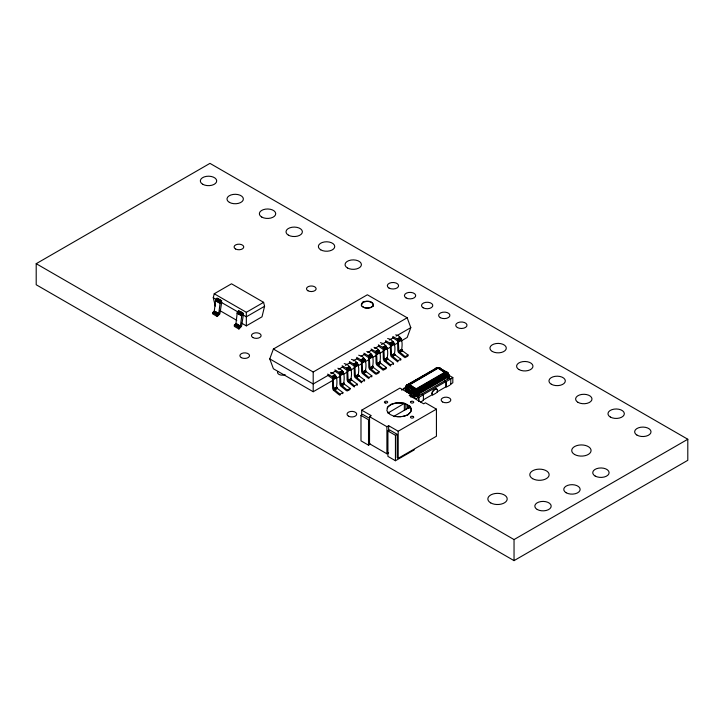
<?xml version="1.0" encoding="UTF-8"?>
<svg xmlns="http://www.w3.org/2000/svg" width="724" height="724" viewBox="0 0 724 724"><rect width="100%" height="100%" fill="white"/><g stroke="black" fill="none" stroke-linecap="round" stroke-linejoin="round"><path stroke-width="1.09" d="M407.169 317.764L367.358 294.777L273.391 349.031L269.762 358.896L273.391 368.76L313.202 391.738L313.202 372.009L407.169 317.764L410.798 327.628L407.169 337.493L401.295 340.886M420.671 402.001L423.404 400.417L423.404 394.734L418.843 397.367L416.327 396.336L416.327 388.707C413.476 388.336 409.576 382.2 406.626 385.394L407.531 384.607M437.54 367.729L437.993 368.073C436.409 367.511 439.939 367.91 437.54 368.181L408.969 384.96L416.617 389.078L445.351 372.453L438.192 368.091L409.06 385.068L407.232 386.77L406.309 389.005L406.264 391.467L413.92 395.883L416.327 396.336M406.68 391.747L407.232 387.539L409.576 384.806C399.449 385.756 410.725 394.996 416.327 394.417L416.879 396.227L418.734 395.802L447.64 379.159C450.609 377.503 448.346 370.435 444.744 372.299L415.875 389.005L413.748 392.019L413.431 395.648M450.536 384.154L452.817 382.833L452.817 377.566L450.536 378.887L448.799 377.883C449.432 375.376 448.075 371.113 444.744 372.299C442.482 372.109 436.853 365.041 435.133 369.575L435.613 369.34M450.771 384.625L450.771 378.933L448.799 377.801L448.835 375.647L447.64 377.322L419.223 393.72L416.97 394.381L416.879 396.227L416.327 388.707L414.381 391.63L413.92 395.883M423.169 399.947L432.291 394.68C429.884 390.824 439.531 385.277 437.088 392.517M436.174 393.051L432.527 395.15C430.644 392.734 435.251 387.467 437.088 389.648M436.291 368.063L407.232 384.833L405.929 387.078L406.426 385.802L405.874 386.426L405.531 388.526M405.684 388.888L406.825 386.308L409.576 384.806L407.63 384.634L406.825 385.53M406.264 391.467L405.684 390.806L405.684 387.421L406.626 385.322M411.35 409.512L411.232 410.988L411.151 408.372L409.829 406.227L404.11 403.187L396.372 402.734L391.105 404.245L387.675 407.006L386.842 410.698L390.037 414.463L394.942 416.671M221.743 302.044L219.852 313.881L217.236 316.497L212.675 313.863L212.675 312.542L214.304 311.139L215.544 300.433L217.182 298.098M212.675 312.542L217.236 315.175L218.657 314.225L220.105 303.066L221.743 300.722M243.409 314.551L241.517 326.388L238.902 328.995L234.341 326.37L234.341 325.049L235.97 323.646L237.21 312.94L238.848 310.605M234.341 325.049L238.902 327.682L240.323 326.732L241.771 315.574L243.409 313.23M339.846 395.349L339.99 394.254L342.886 392.58L337.248 388.399L336.542 387.05C337.275 381.43 337.791 373.883 330.578 372.426M342.742 393.675L342.886 392.58M347.086 391.168L347.23 390.073L350.126 388.408L344.488 384.227L343.782 382.869C344.515 377.258 345.031 369.711 337.818 368.245M350.126 388.408L349.982 389.494L348.054 390.607M344.208 363.575C351.819 365.023 352.181 372.507 351.022 378.688L351.728 380.046L357.366 384.227L354.47 385.892L354.326 386.987L347.701 381.62L347.113 379.964L346.95 370.272L342.135 366.905M357.222 385.313L357.366 384.227M351.448 359.394C359.059 360.842 359.421 368.326 358.262 374.507L358.968 375.865L364.606 380.046L361.71 381.72L361.566 382.806L354.941 377.439L354.353 375.783L354.19 366.091L349.375 362.724M364.462 381.132L364.606 380.046M368.806 378.625L368.95 377.539L371.846 375.865L366.208 371.683L365.502 370.326C366.661 364.145 366.299 356.661 358.688 355.213M371.702 376.951L371.846 375.865M376.046 374.444L376.19 373.358L379.086 371.683L373.448 367.502L372.742 366.145C373.475 360.534 373.991 352.986 366.778 351.529M379.086 371.683L378.942 372.779L377.014 373.892M374.018 347.348C381.231 348.805 380.715 356.353 379.982 361.964L380.688 363.321L386.326 367.502L383.43 369.177L383.286 370.263L376.661 364.896L376.073 363.24L375.91 353.556L371.095 350.181M386.326 367.502L386.182 368.597L384.254 369.711M380.408 342.669C388.019 344.126 388.381 351.611 387.222 357.792L387.928 359.14L393.566 363.321L390.67 364.996L390.526 366.091L383.901 360.715L383.313 359.059L383.15 349.375L378.335 346.009M393.422 364.416L393.566 363.321M387.648 338.488C395.259 339.945 395.621 347.429 394.462 353.611L395.168 354.959L400.806 359.14L397.91 360.814L397.766 361.909L391.141 356.543L390.553 354.887L390.39 345.194L385.575 341.828M400.662 360.235L400.806 359.14M405.006 357.728L405.15 356.633L408.046 354.968L402.408 350.787L401.702 349.43C402.435 343.819 402.951 336.271 395.738 334.805M408.046 354.968L407.902 356.054L405.974 357.167M405.684 390.806L405.684 387.421M405.73 386.77L405.531 387.63M447.604 373.475L448.59 374.399L448.789 376.018M215.318 306.143L213.263 297.718L214.232 293.772L231.508 283.799L263.608 302.333L264.577 306.279L262.007 316.813L246.332 325.863L241.563 323.112M419.223 395.557L418.671 391.44L416.327 388.707L415.685 396.309M405.684 389.259L403.494 388.507L406.236 386.924M448.789 377.856L448.789 375.276M373.385 305.284C373.43 301.211 367.81 300.677 364.806 301.492C360.715 300.46 361.855 308.686 361.33 304.958M361.33 304.677C363.204 300.306 371.512 300.306 373.385 304.677M373.195 305.881L372.842 306.46L373.385 304.958M394.942 416.336C400.598 417.323 408.68 416.68 411.232 410.653M435.242 369.122L436.898 367.901L440.038 368.199L440.853 369.575L440.373 369.34M436.862 368.226C437.776 367.484 438.871 368.009 440.337 368.435M436.291 368.027L437.993 368.407L438.445 367.729M418.734 395.802L418.273 391.63L416.327 388.707L415.305 391.901L415.06 396.218M405.847 409.757L405.847 403.739C399.558 401.947 390.236 402.96 387.087 408.092M402.725 416.427L407.757 415.006L410.798 411.766M405.73 386.906L406.716 385.983M406.997 385.032L406.716 386.046L407.531 386.969L414.626 391.041L417.639 391.177L446.789 374.462L447.604 373.539L447.323 372.525M418.191 395.992L417.829 391.793L416.327 388.707L414.825 391.793L414.472 396.082M438.192 368.091L439.115 368.226M361.873 306.125C364.715 308.867 370 308.867 372.842 306.125M437.251 367.72L437.993 368.407L439.694 368.027M436.898 367.801L436.491 368.082L437.794 367.846M369.91 307.818L372.308 306.659M407.874 384.462L407.169 385.449L407.63 386.263L414.915 390.471L416.707 390.716L447.115 373.159L446.69 372.127L444.744 372.299L447.088 375.032L447.64 379.159M408.264 384.417L407.721 385.177L408.264 385.928L415.232 389.937L417.169 390.028L446.056 373.421L446.599 372.67L446.056 371.91M408.68 384.453L408.68 385.485L415.585 389.458L416.906 389.521L445.64 372.978L445.64 371.946M36.2 263.69L209.96 163.371L687.8 439.251L687.8 460.31L514.04 560.629L36.2 284.749L36.2 263.69L514.04 539.57L687.8 439.251M214.232 293.772L246.332 312.306L263.608 302.333M264.577 306.279L246.332 316.813L242.44 314.569M328.814 374.96L313.202 383.973L269.762 358.896M330.768 373.828L335.646 371.014M338.579 369.321L343.457 366.507M345.411 365.376L350.289 362.561M353.212 360.869L357.122 358.615M361.023 356.362L364.932 354.108M367.855 352.416L371.756 350.163M374.688 348.47L379.566 345.656M381.521 344.534L386.399 341.71M389.331 340.027L393.232 337.773M396.155 336.081L410.798 327.628M327.682 374.1L331.936 376.589L334.832 374.914M334.922 369.919L339.176 372.408L342.072 370.733M342.162 365.738L346.416 368.226L349.312 366.552M349.402 361.557L353.656 364.045L356.552 362.371M356.642 357.375L360.896 359.864L363.792 358.19M363.882 353.203L368.136 355.683L371.032 354.009M371.122 349.022L375.376 351.502L378.272 349.837M378.362 344.841L382.616 347.321L385.512 345.656M385.602 340.66L389.856 343.149L392.752 341.475M392.842 336.479L397.096 338.968L399.992 337.293M331.936 376.589L335.176 375.222M339.176 372.408L342.416 371.041M346.416 368.226L349.656 366.86M353.656 364.045L356.896 362.679M360.896 359.864L364.136 358.498M368.136 355.683L371.376 354.317M375.376 351.502L378.616 350.135M382.616 347.321L385.856 345.963M389.856 343.149L393.096 341.782M397.096 338.968L400.336 337.601M332.28 376.887L332.606 377.249L335.502 375.584M339.52 372.715L339.846 373.077L342.742 371.403M346.76 368.534L347.086 368.896L349.982 367.222M354 364.353L354.326 364.715L357.222 363.041M361.24 360.172L361.566 360.534L364.462 358.86M368.48 355.991L368.806 356.353L371.702 354.679M375.72 351.81L376.046 352.172L378.942 350.497M382.96 347.629L383.286 347.991L386.182 346.325M390.2 343.447L390.526 343.81L393.422 342.144M397.44 339.275L397.766 339.637L400.662 337.963M332.606 377.249L332.895 377.656L335.791 375.991M339.846 373.077L340.135 373.475L343.031 371.81M347.086 368.896L347.375 369.303L350.271 367.629M354.326 364.715L354.615 365.122L357.511 363.448M361.566 360.534L361.855 360.941L364.751 359.267M368.806 356.353L369.095 356.76L371.991 355.086M376.046 352.172L376.335 352.579L379.231 350.905M383.286 347.991L383.575 348.398L386.471 346.724M390.526 343.81L390.815 344.217L393.711 342.552M397.766 339.637L398.055 340.036L400.951 338.37M339.99 394.254L333.683 388.924L333.149 378.1L336.045 376.426M347.23 390.073L340.923 384.743L340.389 373.919L343.285 372.245M354.47 385.892L348.163 380.562L347.629 369.738L350.525 368.063M361.71 381.72L355.403 376.38L354.869 365.557L357.765 363.882M368.95 377.539L362.643 372.208L362.109 361.376L365.005 359.701M376.19 373.358L369.883 368.027L369.349 357.194L372.245 355.529M383.43 369.177L377.123 363.846L376.589 353.013L379.485 351.348M390.67 364.996L384.363 359.665L383.829 348.841L386.725 347.167M397.91 360.814L391.603 355.484L391.069 344.66L393.965 342.986M405.15 356.633L398.843 351.303L398.309 340.479L401.205 338.805M333.357 378.552L336.253 376.878M340.597 374.371L343.493 372.706M347.837 370.19L350.733 368.525M355.077 366.018L357.973 364.344M362.317 361.837L365.213 360.163M369.557 357.656L372.453 355.982M376.797 353.475L379.693 351.801M384.037 349.294L386.933 347.62M391.277 345.113L394.173 343.438M398.517 340.932L401.413 339.266M333.511 379.014L336.407 377.34M340.751 374.833L343.647 373.168M347.991 370.652L350.887 368.987M355.231 366.48L358.127 364.806M362.471 362.299L365.367 360.624M369.711 358.118L372.607 356.443M376.951 353.936L379.847 352.262M384.191 349.755L387.087 348.081M391.431 345.574L394.327 343.9M398.671 341.393L401.567 339.728M333.601 379.466L336.497 377.792M340.841 375.285L343.737 373.62M348.081 371.104L350.977 369.439M355.321 366.932L358.217 365.258M362.561 362.751L365.457 361.077M369.801 358.57L372.697 356.896M377.041 354.389L379.937 352.715M384.281 350.208L387.177 348.534M391.521 346.027L394.417 344.353M398.761 341.846L401.657 340.18M313.202 391.738L332.778 380.435M336.696 378.181L339.628 376.48M343.547 374.227L347.457 371.964M350.398 370.263L354.308 368.009M358.226 365.747L361.158 364.054M365.077 361.792L368.996 359.529M372.905 357.267L375.847 355.575M379.756 353.312L383.675 351.049M386.607 349.357L390.526 347.095M394.444 344.841L397.376 343.14M333.646 388.716L336.542 387.05M340.886 384.544L343.782 382.869M348.126 380.362L351.022 378.688M355.366 376.181L358.262 374.507M362.606 372L365.502 370.326M369.846 367.819L372.742 366.145M377.086 363.638L379.982 361.964M384.326 359.457L387.222 357.792M391.566 355.276L394.462 353.611M398.806 351.104L401.702 349.43M333.683 388.924L336.579 387.25M340.923 384.743L343.819 383.068M348.163 380.562L351.059 378.896M355.403 376.38L358.299 374.715M362.643 372.208L365.539 370.534M369.883 368.027L372.779 366.353M377.123 363.846L380.019 362.172M384.363 359.665L387.259 357.991M391.603 355.484L394.499 353.81M398.843 351.303L401.739 349.629M333.746 389.132L336.642 387.467M340.986 384.951L343.882 383.286M348.226 380.779L351.122 379.104M355.466 376.598L358.362 374.923M362.706 372.417L365.602 370.742M369.946 368.235L372.842 366.561M377.186 364.054L380.082 362.38M384.426 359.873L387.322 358.199M391.666 355.692L394.562 354.027M398.906 351.511L401.802 349.846M333.836 389.34L336.732 387.675M341.076 385.168L343.972 383.494M348.316 380.987L351.212 379.313M355.556 376.806L358.452 375.132M362.796 372.625L365.692 370.95M370.036 368.444L372.932 366.769M377.276 364.262L380.172 362.588M384.516 360.081L387.412 358.416M391.756 355.9L394.652 354.235M398.996 351.728L401.892 350.054M333.936 389.548L336.832 387.874M341.176 385.367L344.072 383.693M348.416 381.186L351.312 379.512M355.656 377.005L358.552 375.34M362.896 372.824L365.792 371.159M370.136 368.652L373.032 366.978M377.376 364.471L380.272 362.796M384.616 360.29L387.512 358.615M391.856 356.108L394.752 354.434M399.096 351.927L401.992 350.253M334.063 389.738L336.959 388.073M341.303 385.557L344.199 383.892M348.543 381.385L351.439 379.711M355.783 377.204L358.679 375.53M363.023 373.023L365.919 371.349M370.263 368.842L373.159 367.168M377.503 364.661L380.399 362.986M384.743 360.48L387.639 358.805M391.983 356.298L394.879 354.633M399.223 352.117L402.119 350.452M334.207 389.919L337.103 388.245M341.447 385.738L344.343 384.064M348.687 381.557L351.583 379.883M355.927 377.376L358.823 375.702M363.167 373.195L366.063 371.53M370.407 369.014L373.303 367.349M377.647 364.842L380.543 363.167M384.887 360.661L387.783 358.986M392.127 356.479L395.023 354.805M399.367 352.298L402.263 350.624M334.352 390.073L337.248 388.399M341.592 385.892L344.488 384.227M348.832 381.711L351.728 380.046M356.072 377.539L358.968 375.865M363.312 373.358L366.208 371.683M370.552 369.177L373.448 367.502M377.792 364.996L380.688 363.321M385.032 360.814L387.928 359.14M392.272 356.633L395.168 354.959M399.512 352.452L402.408 350.787M361.71 414.671L361.71 410.155L399.938 388.082L410.942 394.435L410.942 397.195M407.947 384.598L437.703 367.711M407.775 384.978L437.604 367.873M401.503 390.073L403.784 388.761M370.462 444.065L368.516 445.179L360.986 440.835L360.986 415.422L362.724 414.418L369.312 418.219M388.643 452.79L386.906 453.794L369.53 443.758L369.53 416.671L371.267 415.676L361.71 410.155M410.942 394.435L409.205 395.44L423.685 403.802L425.422 402.797L436.427 409.151L436.427 436.237L398.2 458.31L397.186 457.722L397.186 434.319L389.657 429.966L387.919 430.97L387.919 456.382L395.449 460.736L414.273 449.866M404.11 403.521L387.983 413.042L387.865 412.562L388.815 413.567M423.169 394.68L445.975 381.521L445.975 386.788L436.853 392.046M445.975 381.521L444.835 380.779L446.21 381.566L450.771 378.933M393.766 416.391L410.155 406.933L411.35 409.847M447.124 386.725L449.857 385.15M369.53 416.671L386.906 426.708L388.643 425.703L398.2 431.223L436.427 409.151M387.919 430.97L395.449 435.314L397.186 434.319M435.649 368.435L436.572 367.919M435.414 368.742L436.337 368.353M448.391 378.552L447.694 374.552L444.744 372.299C446.509 371.493 449.541 373.693 447.088 375.032L418.671 391.44C414.553 394.164 400.046 385.177 409.576 384.806L406.626 387.059L405.929 391.15M435.703 368.896L436.219 368.715M436.681 367.892L437.414 367.747M448.056 378.869L447.423 374.806L444.744 372.299C446.654 371.702 449.993 374.181 447.323 375.62L418.906 392.019C414.608 394.906 399.196 385.702 409.576 384.806C398.77 386.544 414.472 395.539 419.078 392.607L447.894 375.937L448.636 374.616L447.894 373.086M365.792 308.026L368.923 308.026M409.576 384.806L406.716 386.046L405.585 387.992C408.689 391.313 414.354 395.349 419.187 393.177L448.011 376.498L448.735 375.484L448.011 373.982L444.744 372.299L447.495 373.801L448.636 376.38M437.477 367.892L438.509 367.892M416.327 394.417L416.97 394.381M396.852 416.626L400.797 416.68M444.744 372.299L447.64 373.285L448.789 375.123M438.282 367.711L438.889 367.792M438.192 367.846L439.495 368.082L439.088 367.801M438.563 367.747L439.305 367.892M438.382 367.873L446.527 372.462M362.407 306.659L364.806 307.818M438.834 367.81L447.694 372.887L448.391 374.57L447.088 372.326L439.694 368.063M439.649 368.353L440.572 368.742M439.758 368.715L440.283 368.896L439.939 368.235M446.69 372.127L447.993 373.168M439.405 367.919L440.038 368.199M448.183 374.896L452.817 377.566M436.255 388.906L437.043 389.367M423.404 394.734L422.029 394.028M410.77 395.422L416.327 398.634L418.608 397.313L418.608 401.53M218.096 298.623L220.829 300.198M240.667 311.655L242.495 312.705M216.91 298.279L221.472 300.913M238.576 310.786L243.137 313.42M216.648 298.505L221.209 301.139M238.314 311.012L242.875 313.646M216.395 298.768L220.956 301.401M238.06 311.275L242.621 313.908M216.168 299.066L220.73 301.7M237.834 311.573L242.386 314.207M213.263 297.718L216.186 299.41M221.046 302.216L237.581 311.754M215.96 299.392L220.521 302.026M237.626 311.899L242.187 314.533M215.788 299.736L220.349 302.37M237.454 312.243L242.015 314.868M215.652 300.08L220.205 302.713M237.309 312.587L241.87 315.221M215.544 300.433L220.105 303.066M237.21 312.94L241.771 315.574M215.49 300.768L220.051 303.401M237.155 313.275L241.716 315.908M219.643 310.451L236.802 320.361M214.322 311.03L218.883 313.664M235.988 323.538L240.549 326.171M214.304 311.139L218.865 313.773M235.97 323.646L240.531 326.28M214.268 311.257L218.784 314.008M235.934 323.764L240.449 326.515M214.168 311.492L218.729 314.116M235.825 323.99L240.386 326.624M214.096 311.591L218.657 314.225M235.762 324.099L240.323 326.732M214.023 311.691L218.585 314.325M235.68 324.198L240.241 326.832M218.494 314.415L213.852 311.863L218.322 314.551M235.508 324.37L240.16 326.922M235.418 324.424L239.979 327.058M273.391 349.031L313.202 372.009M360.986 415.422L368.516 419.766L368.516 445.179M392.815 337.646L397.63 341.013L397.793 350.706L398.381 352.362L404.182 357.113M363.855 354.362L368.67 357.737L368.833 367.421L369.421 369.077L375.222 373.828M356.615 358.543L361.43 361.909L361.593 371.602L362.181 373.258L367.982 378.009M334.895 371.086L339.71 374.453L339.873 384.145L340.461 385.802L346.262 390.553M327.655 375.267L332.47 378.634L332.633 388.326L333.221 389.983L339.022 394.734M446.446 371.955L447.423 372.552M410.644 407.603L409.829 406.227L409.829 408.236M416.327 388.707L417.35 391.901L417.594 396.137M448.636 376.833L448.835 377.566M405.485 388.154L405.531 389.621M514.04 539.57L514.04 560.629M448.636 374.914L448.636 378.218M446.21 381.566L446.21 387.259M437.993 367.656L437.993 368.407M418.843 397.367L418.843 401.159M408.743 405.277L408.743 408.291M407.404 404.435L407.404 408.454M405.531 387.783L405.531 390.444M404.363 403.585L404.363 410.273M398.2 431.223L398.2 458.31M395.449 435.314L395.449 460.736M388.643 425.703L388.643 431.35M386.906 426.708L386.906 453.794M246.332 312.306L246.332 325.863M238.902 327.682L238.902 328.995M217.236 315.175L217.236 316.497M285.138 374.652A4.842 2.796 0 0 1 279.591 374.661A4.842 2.796 0 0 1 277.69 371.647M410.951 401.476L410.698 401.666A1.611 0.932 0 0 0 410.951 402.797A1.611 0.932 0 0 0 412.897 402.942L413.232 402.797A1.611 0.932 0 0 0 413.232 401.476A1.611 0.932 0 0 0 410.951 401.476M385.24 402.942L384.906 402.797A1.611 0.932 0 0 1 384.906 401.476A1.611 0.932 0 0 1 387.186 401.476L387.44 401.666A1.611 0.932 0 0 1 387.186 402.797A1.611 0.932 0 0 1 385.24 402.942M413.232 416.508L412.897 416.363A1.611 0.932 0 0 0 410.951 416.508A1.611 0.932 0 0 0 410.698 417.639L410.951 417.829A1.611 0.932 0 0 0 413.232 417.829A1.611 0.932 0 0 0 413.232 416.508M348.443 416.146A4.842 2.796 0 0 0 356.534 414.888A4.842 2.796 0 0 0 350.615 411.467A4.842 2.796 0 0 0 348.443 416.146M235.499 248.947A4.842 2.796 0 0 0 243.59 247.689A4.842 2.796 0 0 0 237.671 244.269A4.842 2.796 0 0 0 235.499 248.947M307.899 290.74A4.842 2.796 0 0 0 315.99 289.491A4.842 2.796 0 0 0 310.071 286.071A4.842 2.796 0 0 0 307.899 290.74M492.32 351.466A8.19 4.733 0 0 0 506.022 349.348A8.19 4.733 0 0 0 495.994 343.556A8.19 4.733 0 0 0 492.32 351.466M518.99 369.566A8.19 4.733 0 0 0 532.692 367.439A8.19 4.733 0 0 0 522.665 361.647A8.19 4.733 0 0 0 518.99 369.566M551.344 384.254A8.19 4.733 0 0 0 565.046 382.136A8.19 4.733 0 0 0 555.018 376.344A8.19 4.733 0 0 0 551.344 384.254M578.005 402.354A8.19 4.733 0 0 0 591.707 400.236A8.19 4.733 0 0 0 581.671 394.444A8.19 4.733 0 0 0 578.005 402.354M610.359 417.051A8.19 4.733 0 0 0 624.061 414.933A8.19 4.733 0 0 0 614.033 409.141A8.19 4.733 0 0 0 610.359 417.051M637.039 435.151A8.19 4.733 0 0 0 650.74 433.033A8.19 4.733 0 0 0 640.713 427.241A8.19 4.733 0 0 0 637.039 435.151M202.72 184.267A8.19 4.733 0 0 0 216.422 182.149A8.19 4.733 0 0 0 206.394 176.357A8.19 4.733 0 0 0 202.72 184.267M229.39 202.367A8.19 4.733 0 0 0 243.092 200.24A8.19 4.733 0 0 0 233.065 194.448A8.19 4.733 0 0 0 229.39 202.367M261.744 217.055A8.19 4.733 0 0 0 275.446 214.938A8.19 4.733 0 0 0 265.418 209.145A8.19 4.733 0 0 0 261.744 217.055M288.405 235.155A8.19 4.733 0 0 0 302.107 233.037A8.19 4.733 0 0 0 292.071 227.245A8.19 4.733 0 0 0 288.405 235.155M457.378 327.538A5.647 3.258 0 0 0 466.817 326.081A5.647 3.258 0 0 0 459.903 322.089A5.647 3.258 0 0 0 457.378 327.538M440.273 317.664A5.647 3.258 0 0 0 449.713 316.207A5.647 3.258 0 0 0 442.798 312.216A5.647 3.258 0 0 0 440.273 317.664M320.759 249.852A8.19 4.733 0 0 0 334.461 247.735A8.19 4.733 0 0 0 324.433 241.943A8.19 4.733 0 0 0 320.759 249.852M347.439 267.952A8.19 4.733 0 0 0 361.14 265.835A8.19 4.733 0 0 0 351.113 260.043A8.19 4.733 0 0 0 347.439 267.952M537.208 509.47A8.19 4.733 0 0 0 550.91 507.352A8.19 4.733 0 0 0 540.882 501.56A8.19 4.733 0 0 0 537.208 509.47M566.168 492.754A8.19 4.733 0 0 0 579.87 490.628A8.19 4.733 0 0 0 569.842 484.836A8.19 4.733 0 0 0 566.168 492.754M595.128 476.03A8.19 4.733 0 0 0 608.83 473.912A8.19 4.733 0 0 0 598.802 468.12A8.19 4.733 0 0 0 595.128 476.03M490.691 502.89A9.674 5.584 0 0 0 506.872 500.384A9.674 5.584 0 0 0 495.026 493.542A9.674 5.584 0 0 0 490.691 502.89M532.629 478.673A9.674 5.584 0 0 0 548.81 476.175A9.674 5.584 0 0 0 536.964 469.333A9.674 5.584 0 0 0 532.629 478.673M574.557 454.464A9.674 5.584 0 0 0 590.748 451.966A9.674 5.584 0 0 0 578.892 445.124A9.674 5.584 0 0 0 574.557 454.464M423.169 307.791A5.647 3.258 0 0 0 432.608 306.333A5.647 3.258 0 0 0 425.703 302.342A5.647 3.258 0 0 0 423.169 307.791M406.064 297.917A5.647 3.258 0 0 0 415.513 296.46A5.647 3.258 0 0 0 408.598 292.469A5.647 3.258 0 0 0 406.064 297.917M388.969 288.043A5.647 3.258 0 0 0 398.408 286.586A5.647 3.258 0 0 0 391.494 282.595A5.647 3.258 0 0 0 388.969 288.043M252.875 337.556A4.842 2.796 0 0 0 260.966 336.307A4.842 2.796 0 0 0 255.047 332.886A4.842 2.796 0 0 0 252.875 337.556M241.291 357.62A4.842 2.796 0 0 0 249.382 356.371A4.842 2.796 0 0 0 243.463 352.95A4.842 2.796 0 0 0 241.291 357.62M442.563 401.929A4.842 2.796 0 0 0 450.654 400.68A4.842 2.796 0 0 0 444.735 397.259A4.842 2.796 0 0 0 442.563 401.929"/></g></svg>
